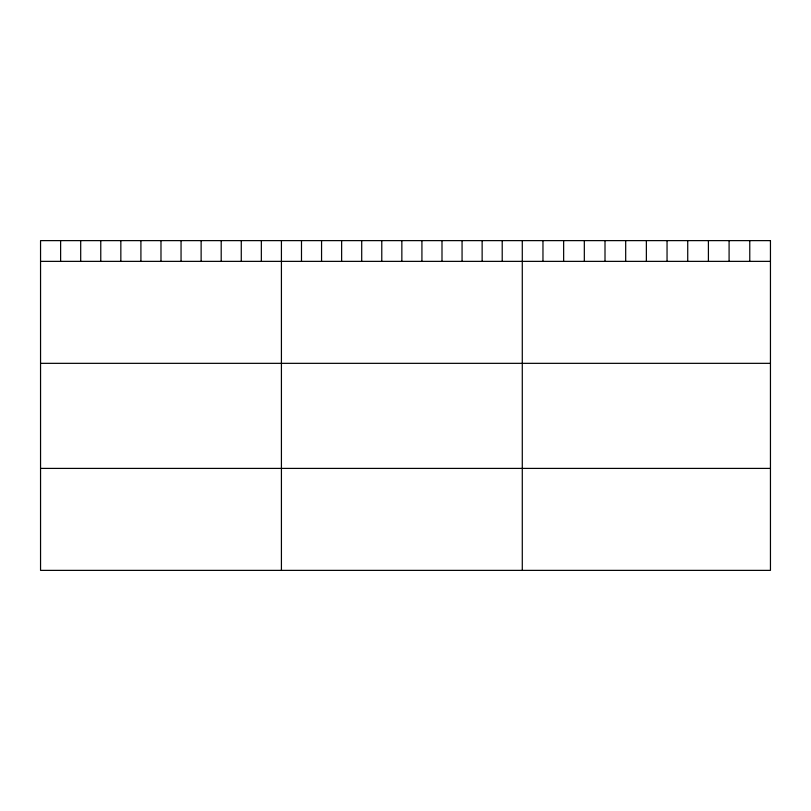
<?xml version="1.0" encoding="UTF-8"?>
<svg xmlns="http://www.w3.org/2000/svg" width="811" height="811" viewBox="0 0 811 811"><rect width="100%" height="100%" fill="white"/><g stroke="black" fill="none" stroke-linecap="round" stroke-linejoin="round"><path stroke-width="1.22" d="M40.55 261.365L770.45 261.365M40.55 363.338L770.45 363.338M40.55 468.403L770.45 468.403M749.769 240.624L749.769 261.365M729.089 240.624L729.089 261.365M708.408 240.624L708.408 261.365M687.728 240.624L687.728 261.365M667.047 240.624L667.047 261.365M646.367 240.624L646.367 261.365M625.687 240.624L625.687 261.365M605.006 240.624L605.006 261.365M584.325 240.624L584.325 261.365M563.645 240.624L563.645 261.365M542.964 240.624L542.964 261.365M522.284 240.624L522.284 570.376M502.212 240.624L502.212 261.365M482.139 240.624L482.139 261.365M462.067 240.624L462.067 261.365M441.995 240.624L441.995 261.365M421.923 240.624L421.923 261.365M401.85 240.624L401.85 261.365M381.778 240.624L381.778 261.365M361.706 240.624L361.706 261.365M341.634 240.624L341.634 261.365M321.561 240.624L321.561 261.365M301.489 240.624L301.489 261.365M281.417 240.624L281.417 570.376M261.345 240.624L261.345 261.365M241.272 240.624L241.272 261.365M221.2 240.624L221.2 261.365M201.128 240.624L201.128 261.365M181.056 240.624L181.056 261.365M160.983 240.624L160.983 261.365M140.911 240.624L140.911 261.365M120.839 240.624L120.839 261.365M100.767 240.624L100.767 261.365M80.694 240.624L80.694 261.365M60.622 240.624L60.622 261.365M770.45 240.624L40.55 240.624L40.55 570.376L770.45 570.376L770.45 240.624"/></g></svg>
